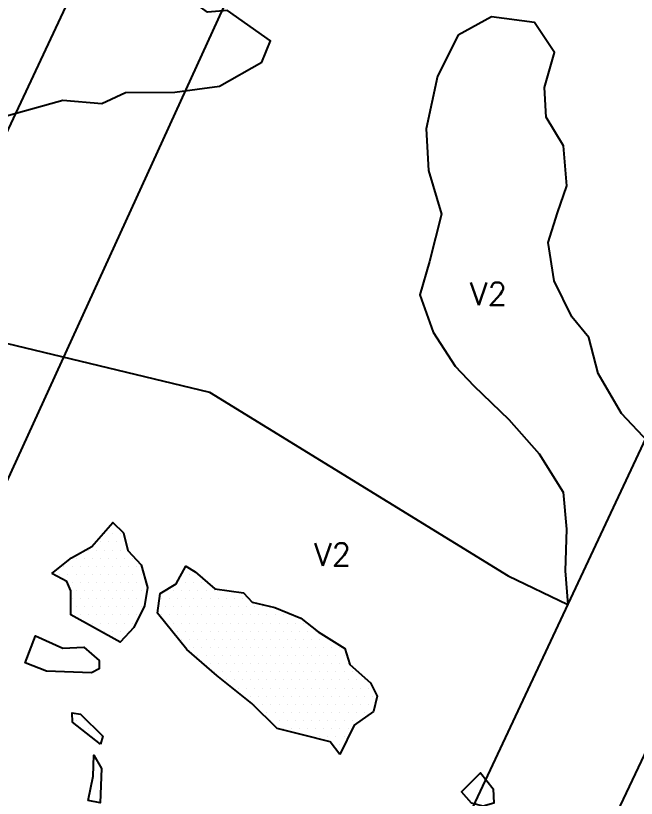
# Model space of a CAD drawing. Header units: metres. Extents: x -9.02 to -4.95, y -14.64 to -9.41.
# Drawn here: x -7.481 to -6.525, y -12.37 to -11.164 of the extents above; entities that cross this region are included whole.
import ezdxf

# ---------------------------------------------------------------- set-up
doc = ezdxf.new("R2010")
doc.units = ezdxf.units.M
doc.header["$LTSCALE"] = 25
doc.header["$MEASUREMENT"] = 0
doc.linetypes.add('STRICHPUNKTX2', pattern=[2, 1, -0.5, 0, -0.5])
doc.layers.get('0').update_dxf_attribs({"linetype": 'CONTINUOUS'})
for name, color, linetype in [('BEFUND', 1, 'CONTINUOUS'), ('BEFUNDSCHRAFF', 1, 'CONTINUOUS'), ('GRABUNGSGRENZE', 3, 'STRICHPUNKTX2'), ('KNOCHEN', 2, 'CONTINUOUS'), ('STEINE', 4, 'CONTINUOUS'), ('STEINESCHRAFF', 4, 'CONTINUOUS')]:
    doc.layers.add(name, color=color, linetype=linetype)
doc.styles.get("Standard").update_dxf_attribs({"font": 'txt.shx'})

# ---------------------------------------------------------------- blocks, each defined once
blk = doc.blocks.new('*X21')
at = {"color": 0}
for p, q in [((-738.75, -1225), (-738.75, -1225)), ((-737.5, -1225), (-737.5, -1225)), ((-736.875, -1226.25), (-736.875, -1226.25)), ((-736.25, -1227.5), (-736.25, -1227.5)), ((-735, -1227.5), (-735, -1227.5))]:
    blk.add_line(p, q, dxfattribs=at)
blk = doc.blocks.new('*X23')
at = {"color": 0}
for p, q in [((-734.375, -1196.25), (-734.375, -1196.25)), ((-733.125, -1196.25), (-733.125, -1196.25)), ((-731.875, -1196.25), (-731.875, -1196.25)), ((-735, -1197.5), (-735, -1197.5)), ((-733.75, -1197.5), (-733.75, -1197.5)), ((-732.5, -1197.5), (-732.5, -1197.5)), ((-731.25, -1197.5), (-731.25, -1197.5)), ((-736.875, -1198.75), (-736.875, -1198.75)), ((-735.625, -1198.75), (-735.625, -1198.75)), ((-734.375, -1198.75), (-734.375, -1198.75)), ((-733.125, -1198.75), (-733.125, -1198.75)), ((-731.875, -1198.75), (-731.875, -1198.75)), ((-738.75, -1200), (-738.75, -1200)), ((-737.5, -1200), (-737.5, -1200)), ((-736.25, -1200), (-736.25, -1200)), ((-735, -1200), (-735, -1200)), ((-733.75, -1200), (-733.75, -1200)), ((-732.5, -1200), (-732.5, -1200)), ((-731.25, -1200), (-731.25, -1200)), ((-730, -1200), (-730, -1200)), ((-740.625, -1201.25), (-740.625, -1201.25)), ((-739.375, -1201.25), (-739.375, -1201.25)), ((-738.125, -1201.25), (-738.125, -1201.25)), ((-736.875, -1201.25), (-736.875, -1201.25)), ((-735.625, -1201.25), (-735.625, -1201.25)), ((-734.375, -1201.25), (-734.375, -1201.25)), ((-733.125, -1201.25), (-733.125, -1201.25)), ((-731.875, -1201.25), (-731.875, -1201.25)), ((-730.625, -1201.25), (-730.625, -1201.25)), ((-729.375, -1201.25), (-729.375, -1201.25)), ((-721.875, -1201.25), (-721.875, -1201.25)), ((-741.25, -1202.5), (-741.25, -1202.5)), ((-740, -1202.5), (-740, -1202.5)), ((-738.75, -1202.5), (-738.75, -1202.5)), ((-737.5, -1202.5), (-737.5, -1202.5)), ((-736.25, -1202.5), (-736.25, -1202.5)), ((-735, -1202.5), (-735, -1202.5)), ((-733.75, -1202.5), (-733.75, -1202.5)), ((-732.5, -1202.5), (-732.5, -1202.5)), ((-731.25, -1202.5), (-731.25, -1202.5)), ((-730, -1202.5), (-730, -1202.5)), ((-728.75, -1202.5), (-728.75, -1202.5)), ((-722.5, -1202.5), (-722.5, -1202.5)), ((-721.25, -1202.5), (-721.25, -1202.5)), ((-720, -1202.5), (-720, -1202.5)), ((-739.375, -1203.75), (-739.375, -1203.75)), ((-738.125, -1203.75), (-738.125, -1203.75)), ((-736.875, -1203.75), (-736.875, -1203.75)), ((-735.625, -1203.75), (-735.625, -1203.75)), ((-734.375, -1203.75), (-734.375, -1203.75)), ((-733.125, -1203.75), (-733.125, -1203.75)), ((-731.875, -1203.75), (-731.875, -1203.75)), ((-730.625, -1203.75), (-730.625, -1203.75)), ((-729.375, -1203.75), (-729.375, -1203.75)), ((-728.125, -1203.75), (-728.125, -1203.75)), ((-723.125, -1203.75), (-723.125, -1203.75)), ((-721.875, -1203.75), (-721.875, -1203.75)), ((-720.625, -1203.75), (-720.625, -1203.75)), ((-719.375, -1203.75), (-719.375, -1203.75)), ((-738.75, -1205), (-738.75, -1205)), ((-737.5, -1205), (-737.5, -1205)), ((-736.25, -1205), (-736.25, -1205)), ((-735, -1205), (-735, -1205)), ((-733.75, -1205), (-733.75, -1205)), ((-732.5, -1205), (-732.5, -1205)), ((-731.25, -1205), (-731.25, -1205)), ((-730, -1205), (-730, -1205)), ((-728.75, -1205), (-728.75, -1205)), ((-725, -1205), (-725, -1205)), ((-723.75, -1205), (-723.75, -1205)), ((-722.5, -1205), (-722.5, -1205)), ((-721.25, -1205), (-721.25, -1205)), ((-720, -1205), (-720, -1205)), ((-718.75, -1205), (-718.75, -1205)), ((-717.5, -1205), (-717.5, -1205)), ((-716.25, -1205), (-716.25, -1205)), ((-739.375, -1206.25), (-739.375, -1206.25)), ((-738.125, -1206.25), (-738.125, -1206.25)), ((-736.875, -1206.25), (-736.875, -1206.25)), ((-735.625, -1206.25), (-735.625, -1206.25)), ((-734.375, -1206.25), (-734.375, -1206.25)), ((-733.125, -1206.25), (-733.125, -1206.25)), ((-731.875, -1206.25), (-731.875, -1206.25)), ((-730.625, -1206.25), (-730.625, -1206.25)), ((-729.375, -1206.25), (-729.375, -1206.25)), ((-728.125, -1206.25), (-728.125, -1206.25)), ((-725.625, -1206.25), (-725.625, -1206.25)), ((-724.375, -1206.25), (-724.375, -1206.25)), ((-723.125, -1206.25), (-723.125, -1206.25)), ((-721.875, -1206.25), (-721.875, -1206.25)), ((-720.625, -1206.25), (-720.625, -1206.25)), ((-719.375, -1206.25), (-719.375, -1206.25)), ((-718.125, -1206.25), (-718.125, -1206.25)), ((-716.875, -1206.25), (-716.875, -1206.25)), ((-715.625, -1206.25), (-715.625, -1206.25)), ((-714.375, -1206.25), (-714.375, -1206.25)), ((-713.125, -1206.25), (-713.125, -1206.25)), ((-738.75, -1207.5), (-738.75, -1207.5)), ((-737.5, -1207.5), (-737.5, -1207.5)), ((-736.25, -1207.5), (-736.25, -1207.5)), ((-735, -1207.5), (-735, -1207.5)), ((-733.75, -1207.5), (-733.75, -1207.5)), ((-732.5, -1207.5), (-732.5, -1207.5)), ((-731.25, -1207.5), (-731.25, -1207.5)), ((-730, -1207.5), (-730, -1207.5)), ((-728.75, -1207.5), (-728.75, -1207.5)), ((-725, -1207.5), (-725, -1207.5)), ((-723.75, -1207.5), (-723.75, -1207.5)), ((-722.5, -1207.5), (-722.5, -1207.5)), ((-721.25, -1207.5), (-721.25, -1207.5)), ((-720, -1207.5), (-720, -1207.5)), ((-718.75, -1207.5), (-718.75, -1207.5)), ((-717.5, -1207.5), (-717.5, -1207.5)), ((-716.25, -1207.5), (-716.25, -1207.5)), ((-715, -1207.5), (-715, -1207.5)), ((-713.75, -1207.5), (-713.75, -1207.5)), ((-712.5, -1207.5), (-712.5, -1207.5)), ((-711.25, -1207.5), (-711.25, -1207.5)), ((-710, -1207.5), (-710, -1207.5)), ((-708.75, -1207.5), (-708.75, -1207.5)), ((-739.375, -1208.75), (-739.375, -1208.75)), ((-738.125, -1208.75), (-738.125, -1208.75)), ((-736.875, -1208.75), (-736.875, -1208.75)), ((-735.625, -1208.75), (-735.625, -1208.75)), ((-734.375, -1208.75), (-734.375, -1208.75)), ((-733.125, -1208.75), (-733.125, -1208.75)), ((-731.875, -1208.75), (-731.875, -1208.75)), ((-730.625, -1208.75), (-730.625, -1208.75)), ((-729.375, -1208.75), (-729.375, -1208.75)), ((-725.625, -1208.75), (-725.625, -1208.75)), ((-724.375, -1208.75), (-724.375, -1208.75)), ((-723.125, -1208.75), (-723.125, -1208.75)), ((-721.875, -1208.75), (-721.875, -1208.75)), ((-720.625, -1208.75), (-720.625, -1208.75)), ((-719.375, -1208.75), (-719.375, -1208.75)), ((-718.125, -1208.75), (-718.125, -1208.75)), ((-716.875, -1208.75), (-716.875, -1208.75)), ((-715.625, -1208.75), (-715.625, -1208.75)), ((-714.375, -1208.75), (-714.375, -1208.75)), ((-713.125, -1208.75), (-713.125, -1208.75)), ((-711.875, -1208.75), (-711.875, -1208.75)), ((-710.625, -1208.75), (-710.625, -1208.75)), ((-709.375, -1208.75), (-709.375, -1208.75)), ((-708.125, -1208.75), (-708.125, -1208.75)), ((-706.875, -1208.75), (-706.875, -1208.75)), ((-705.625, -1208.75), (-705.625, -1208.75)), ((-736.25, -1210), (-736.25, -1210)), ((-735, -1210), (-735, -1210)), ((-733.75, -1210), (-733.75, -1210)), ((-732.5, -1210), (-732.5, -1210)), ((-731.25, -1210), (-731.25, -1210)), ((-730, -1210), (-730, -1210)), ((-723.75, -1210), (-723.75, -1210)), ((-722.5, -1210), (-722.5, -1210)), ((-721.25, -1210), (-721.25, -1210)), ((-720, -1210), (-720, -1210)), ((-718.75, -1210), (-718.75, -1210)), ((-717.5, -1210), (-717.5, -1210)), ((-716.25, -1210), (-716.25, -1210)), ((-715, -1210), (-715, -1210)), ((-713.75, -1210), (-713.75, -1210)), ((-712.5, -1210), (-712.5, -1210)), ((-711.25, -1210), (-711.25, -1210)), ((-710, -1210), (-710, -1210)), ((-708.75, -1210), (-708.75, -1210)), ((-707.5, -1210), (-707.5, -1210)), ((-706.25, -1210), (-706.25, -1210)), ((-705, -1210), (-705, -1210)), ((-703.75, -1210), (-703.75, -1210)), ((-734.375, -1211.25), (-734.375, -1211.25)), ((-733.125, -1211.25), (-733.125, -1211.25)), ((-731.875, -1211.25), (-731.875, -1211.25)), ((-730.625, -1211.25), (-730.625, -1211.25)), ((-723.125, -1211.25), (-723.125, -1211.25)), ((-721.875, -1211.25), (-721.875, -1211.25)), ((-720.625, -1211.25), (-720.625, -1211.25)), ((-719.375, -1211.25), (-719.375, -1211.25)), ((-718.125, -1211.25), (-718.125, -1211.25)), ((-716.875, -1211.25), (-716.875, -1211.25)), ((-715.625, -1211.25), (-715.625, -1211.25)), ((-714.375, -1211.25), (-714.375, -1211.25)), ((-713.125, -1211.25), (-713.125, -1211.25)), ((-711.875, -1211.25), (-711.875, -1211.25)), ((-710.625, -1211.25), (-710.625, -1211.25)), ((-709.375, -1211.25), (-709.375, -1211.25)), ((-708.125, -1211.25), (-708.125, -1211.25)), ((-706.875, -1211.25), (-706.875, -1211.25)), ((-705.625, -1211.25), (-705.625, -1211.25)), ((-704.375, -1211.25), (-704.375, -1211.25)), ((-703.125, -1211.25), (-703.125, -1211.25)), ((-701.875, -1211.25), (-701.875, -1211.25)), ((-732.5, -1212.5), (-732.5, -1212.5)), ((-722.5, -1212.5), (-722.5, -1212.5)), ((-721.25, -1212.5), (-721.25, -1212.5)), ((-720, -1212.5), (-720, -1212.5)), ((-718.75, -1212.5), (-718.75, -1212.5)), ((-717.5, -1212.5), (-717.5, -1212.5)), ((-716.25, -1212.5), (-716.25, -1212.5)), ((-715, -1212.5), (-715, -1212.5)), ((-713.75, -1212.5), (-713.75, -1212.5)), ((-712.5, -1212.5), (-712.5, -1212.5)), ((-711.25, -1212.5), (-711.25, -1212.5)), ((-710, -1212.5), (-710, -1212.5)), ((-708.75, -1212.5), (-708.75, -1212.5)), ((-707.5, -1212.5), (-707.5, -1212.5)), ((-706.25, -1212.5), (-706.25, -1212.5)), ((-705, -1212.5), (-705, -1212.5)), ((-703.75, -1212.5), (-703.75, -1212.5)), ((-702.5, -1212.5), (-702.5, -1212.5)), ((-701.25, -1212.5), (-701.25, -1212.5)), ((-700, -1212.5), (-700, -1212.5)), ((-721.875, -1213.75), (-721.875, -1213.75)), ((-720.625, -1213.75), (-720.625, -1213.75)), ((-719.375, -1213.75), (-719.375, -1213.75)), ((-718.125, -1213.75), (-718.125, -1213.75)), ((-716.875, -1213.75), (-716.875, -1213.75)), ((-715.625, -1213.75), (-715.625, -1213.75)), ((-714.375, -1213.75), (-714.375, -1213.75)), ((-713.125, -1213.75), (-713.125, -1213.75)), ((-711.875, -1213.75), (-711.875, -1213.75)), ((-710.625, -1213.75), (-710.625, -1213.75)), ((-709.375, -1213.75), (-709.375, -1213.75)), ((-708.125, -1213.75), (-708.125, -1213.75)), ((-706.875, -1213.75), (-706.875, -1213.75)), ((-705.625, -1213.75), (-705.625, -1213.75)), ((-704.375, -1213.75), (-704.375, -1213.75)), ((-703.125, -1213.75), (-703.125, -1213.75)), ((-701.875, -1213.75), (-701.875, -1213.75)), ((-700.625, -1213.75), (-700.625, -1213.75)), ((-699.375, -1213.75), (-699.375, -1213.75)), ((-698.125, -1213.75), (-698.125, -1213.75)), ((-720, -1215), (-720, -1215)), ((-718.75, -1215), (-718.75, -1215)), ((-717.5, -1215), (-717.5, -1215)), ((-716.25, -1215), (-716.25, -1215)), ((-715, -1215), (-715, -1215)), ((-713.75, -1215), (-713.75, -1215)), ((-712.5, -1215), (-712.5, -1215)), ((-711.25, -1215), (-711.25, -1215)), ((-710, -1215), (-710, -1215)), ((-708.75, -1215), (-708.75, -1215)), ((-707.5, -1215), (-707.5, -1215)), ((-706.25, -1215), (-706.25, -1215)), ((-705, -1215), (-705, -1215)), ((-703.75, -1215), (-703.75, -1215)), ((-702.5, -1215), (-702.5, -1215)), ((-701.25, -1215), (-701.25, -1215)), ((-700, -1215), (-700, -1215)), ((-698.75, -1215), (-698.75, -1215)), ((-697.5, -1215), (-697.5, -1215)), ((-718.125, -1216.25), (-718.125, -1216.25)), ((-716.875, -1216.25), (-716.875, -1216.25)), ((-715.625, -1216.25), (-715.625, -1216.25)), ((-714.375, -1216.25), (-714.375, -1216.25)), ((-713.125, -1216.25), (-713.125, -1216.25)), ((-711.875, -1216.25), (-711.875, -1216.25)), ((-710.625, -1216.25), (-710.625, -1216.25)), ((-709.375, -1216.25), (-709.375, -1216.25)), ((-708.125, -1216.25), (-708.125, -1216.25)), ((-706.875, -1216.25), (-706.875, -1216.25)), ((-705.625, -1216.25), (-705.625, -1216.25)), ((-704.375, -1216.25), (-704.375, -1216.25)), ((-703.125, -1216.25), (-703.125, -1216.25)), ((-701.875, -1216.25), (-701.875, -1216.25)), ((-700.625, -1216.25), (-700.625, -1216.25)), ((-699.375, -1216.25), (-699.375, -1216.25)), ((-698.125, -1216.25), (-698.125, -1216.25)), ((-696.875, -1216.25), (-696.875, -1216.25)), ((-717.5, -1217.5), (-717.5, -1217.5)), ((-716.25, -1217.5), (-716.25, -1217.5)), ((-715, -1217.5), (-715, -1217.5)), ((-713.75, -1217.5), (-713.75, -1217.5)), ((-712.5, -1217.5), (-712.5, -1217.5)), ((-711.25, -1217.5), (-711.25, -1217.5)), ((-710, -1217.5), (-710, -1217.5)), ((-708.75, -1217.5), (-708.75, -1217.5)), ((-707.5, -1217.5), (-707.5, -1217.5)), ((-706.25, -1217.5), (-706.25, -1217.5)), ((-705, -1217.5), (-705, -1217.5)), ((-703.75, -1217.5), (-703.75, -1217.5)), ((-702.5, -1217.5), (-702.5, -1217.5)), ((-701.25, -1217.5), (-701.25, -1217.5)), ((-700, -1217.5), (-700, -1217.5)), ((-698.75, -1217.5), (-698.75, -1217.5)), ((-697.5, -1217.5), (-697.5, -1217.5)), ((-696.25, -1217.5), (-696.25, -1217.5)), ((-715.625, -1218.75), (-715.625, -1218.75)), ((-714.375, -1218.75), (-714.375, -1218.75)), ((-713.125, -1218.75), (-713.125, -1218.75)), ((-711.875, -1218.75), (-711.875, -1218.75)), ((-710.625, -1218.75), (-710.625, -1218.75)), ((-709.375, -1218.75), (-709.375, -1218.75)), ((-708.125, -1218.75), (-708.125, -1218.75)), ((-706.875, -1218.75), (-706.875, -1218.75)), ((-705.625, -1218.75), (-705.625, -1218.75)), ((-704.375, -1218.75), (-704.375, -1218.75)), ((-703.125, -1218.75), (-703.125, -1218.75)), ((-701.875, -1218.75), (-701.875, -1218.75)), ((-700.625, -1218.75), (-700.625, -1218.75)), ((-699.375, -1218.75), (-699.375, -1218.75)), ((-698.125, -1218.75), (-698.125, -1218.75)), ((-696.875, -1218.75), (-696.875, -1218.75)), ((-695.625, -1218.75), (-695.625, -1218.75)), ((-694.375, -1218.75), (-694.375, -1218.75)), ((-713.75, -1220), (-713.75, -1220)), ((-712.5, -1220), (-712.5, -1220)), ((-711.25, -1220), (-711.25, -1220)), ((-710, -1220), (-710, -1220)), ((-708.75, -1220), (-708.75, -1220)), ((-707.5, -1220), (-707.5, -1220)), ((-706.25, -1220), (-706.25, -1220)), ((-705, -1220), (-705, -1220)), ((-703.75, -1220), (-703.75, -1220)), ((-702.5, -1220), (-702.5, -1220)), ((-701.25, -1220), (-701.25, -1220)), ((-700, -1220), (-700, -1220)), ((-698.75, -1220), (-698.75, -1220)), ((-697.5, -1220), (-697.5, -1220)), ((-696.25, -1220), (-696.25, -1220)), ((-695, -1220), (-695, -1220)), ((-693.75, -1220), (-693.75, -1220)), ((-713.125, -1221.25), (-713.125, -1221.25)), ((-711.875, -1221.25), (-711.875, -1221.25)), ((-710.625, -1221.25), (-710.625, -1221.25)), ((-709.375, -1221.25), (-709.375, -1221.25)), ((-708.125, -1221.25), (-708.125, -1221.25)), ((-706.875, -1221.25), (-706.875, -1221.25)), ((-705.625, -1221.25), (-705.625, -1221.25)), ((-704.375, -1221.25), (-704.375, -1221.25)), ((-703.125, -1221.25), (-703.125, -1221.25)), ((-701.875, -1221.25), (-701.875, -1221.25)), ((-700.625, -1221.25), (-700.625, -1221.25)), ((-699.375, -1221.25), (-699.375, -1221.25)), ((-698.125, -1221.25), (-698.125, -1221.25)), ((-696.875, -1221.25), (-696.875, -1221.25)), ((-695.625, -1221.25), (-695.625, -1221.25)), ((-694.375, -1221.25), (-694.375, -1221.25)), ((-693.125, -1221.25), (-693.125, -1221.25)), ((-711.25, -1222.5), (-711.25, -1222.5)), ((-710, -1222.5), (-710, -1222.5)), ((-708.75, -1222.5), (-708.75, -1222.5)), ((-707.5, -1222.5), (-707.5, -1222.5)), ((-706.25, -1222.5), (-706.25, -1222.5)), ((-705, -1222.5), (-705, -1222.5)), ((-703.75, -1222.5), (-703.75, -1222.5)), ((-702.5, -1222.5), (-702.5, -1222.5)), ((-701.25, -1222.5), (-701.25, -1222.5)), ((-700, -1222.5), (-700, -1222.5)), ((-698.75, -1222.5), (-698.75, -1222.5)), ((-697.5, -1222.5), (-697.5, -1222.5)), ((-696.25, -1222.5), (-696.25, -1222.5)), ((-695, -1222.5), (-695, -1222.5)), ((-693.75, -1222.5), (-693.75, -1222.5)), ((-709.375, -1223.75), (-709.375, -1223.75)), ((-708.125, -1223.75), (-708.125, -1223.75)), ((-706.875, -1223.75), (-706.875, -1223.75)), ((-705.625, -1223.75), (-705.625, -1223.75)), ((-704.375, -1223.75), (-704.375, -1223.75)), ((-703.125, -1223.75), (-703.125, -1223.75)), ((-701.875, -1223.75), (-701.875, -1223.75)), ((-700.625, -1223.75), (-700.625, -1223.75)), ((-699.375, -1223.75), (-699.375, -1223.75)), ((-698.125, -1223.75), (-698.125, -1223.75)), ((-696.875, -1223.75), (-696.875, -1223.75)), ((-695.625, -1223.75), (-695.625, -1223.75)), ((-694.375, -1223.75), (-694.375, -1223.75)), ((-708.75, -1225), (-708.75, -1225)), ((-707.5, -1225), (-707.5, -1225)), ((-706.25, -1225), (-706.25, -1225)), ((-705, -1225), (-705, -1225)), ((-703.75, -1225), (-703.75, -1225)), ((-702.5, -1225), (-702.5, -1225)), ((-701.25, -1225), (-701.25, -1225)), ((-700, -1225), (-700, -1225)), ((-698.75, -1225), (-698.75, -1225)), ((-697.5, -1225), (-697.5, -1225)), ((-696.25, -1225), (-696.25, -1225)), ((-695, -1225), (-695, -1225)), ((-706.875, -1226.25), (-706.875, -1226.25)), ((-705.625, -1226.25), (-705.625, -1226.25)), ((-704.375, -1226.25), (-704.375, -1226.25)), ((-703.125, -1226.25), (-703.125, -1226.25)), ((-701.875, -1226.25), (-701.875, -1226.25)), ((-700.625, -1226.25), (-700.625, -1226.25)), ((-699.375, -1226.25), (-699.375, -1226.25)), ((-698.125, -1226.25), (-698.125, -1226.25)), ((-696.875, -1226.25), (-696.875, -1226.25)), ((-702.5, -1227.5), (-702.5, -1227.5)), ((-701.25, -1227.5), (-701.25, -1227.5)), ((-700, -1227.5), (-700, -1227.5)), ((-698.75, -1227.5), (-698.75, -1227.5)), ((-697.5, -1227.5), (-697.5, -1227.5)), ((-698.125, -1228.75), (-698.125, -1228.75))]:
    blk.add_line(p, q, dxfattribs=at)

msp = doc.modelspace()

# ---------------------------------------------------------------- linework, layer by layer
at = {"layer": 'BEFUND'}
for points in [[(-7.5762, -11.3414), (-7.408, -11.2946), (-7.3477, -11.2998), (-7.3114, -11.2829), (-7.2353, -11.2825), (-7.1668, -11.2729), (-7.1018, -11.2361), (-7.0884, -11.2032), (-7.1542, -11.1568), (-7.185, -11.1589), (-7.2177, -11.1353), (-7.2345, -11.0847), (-7.2243, -11.0377), (-7.2436, -10.9738), (-7.308, -10.9308), (-7.3098, -10.9307)], [(-6.5064, -11.8215), (-6.5478, -11.777), (-6.584, -11.7156), (-6.5983, -11.6604), (-6.6243, -11.6282), (-6.6513, -11.5729), (-6.661, -11.5141), (-6.6466, -11.4682), (-6.6318, -11.4268), (-6.6373, -11.3649), (-6.6638, -11.3209), (-6.6664, -11.2749), (-6.651, -11.2213), (-6.6816, -11.1752), (-6.748, -11.1665), (-6.7992, -11.1945), (-6.8314, -11.2579), (-6.8484, -11.3386), (-6.8449, -11.403), (-6.825, -11.47), (-6.8435, -11.5431), (-6.8584, -11.5942), (-6.838, -11.652), (-6.8038, -11.7041), (-6.7752, -11.7348), (-6.7211, -11.7865), (-6.6746, -11.8392), (-6.6379, -11.8985), (-6.6328, -11.9553), (-6.6344, -12.0197), (-6.6304, -12.0713)], [(-7.7086, -11.6174), (-7.1821, -11.7443), (-6.7224, -12.0273), (-6.6304, -12.0713)]]:
    msp.add_lwpolyline(points, dxfattribs=at)
at = {"layer": 'GRABUNGSGRENZE'}
for points in [[(-8.5245, -13.5375), (-7.0366, -10.3704)], [(-8.2981, -13.6414), (-6.8509, -10.4742)], [(-7.4644, -13.8499), (-6.0662, -10.8677)], [(-5.8713, -10.9442), (-7.2725, -13.9105)]]:
    msp.add_lwpolyline(points, dxfattribs=at)
at = {"layer": 'KNOCHEN'}
msp.add_lwpolyline([(-7.3688, -12.3731), (-7.3611, -12.3358), (-7.36, -12.3036), (-7.3483, -12.3241), (-7.3504, -12.3767), (-7.3688, -12.3731)], dxfattribs=at)
at = {"layer": 'STEINE'}
for points in [[(-7.4248, -12.0238), (-7.3948, -11.9993), (-7.3632, -11.9819), (-7.3307, -11.9451), (-7.3143, -11.9609), (-7.3076, -11.9884), (-7.2872, -12.0103), (-7.2774, -12.0454), (-7.2824, -12.0735), (-7.2987, -12.1067), (-7.3195, -12.1296), (-7.3956, -12.0875), (-7.3957, -12.0503), (-7.4018, -12.036), (-7.4248, -12.0238)], [(-6.9815, -12.3022), (-6.9964, -12.2828), (-7.0392, -12.2722), (-7.078, -12.2621), (-7.1169, -12.224), (-7.171, -12.1808), (-7.217, -12.1406), (-7.262, -12.0846), (-7.258, -12.0545), (-7.2336, -12.0397), (-7.2188, -12.0121), (-7.204, -12.0213), (-7.1739, -12.0472), (-7.13, -12.0532), (-7.1162, -12.068), (-7.0815, -12.076), (-7.0417, -12.0923), (-7.0146, -12.1136), (-6.9738, -12.139), (-6.9661, -12.164), (-6.9344, -12.1919), (-6.9241, -12.2128), (-6.9297, -12.2363), (-6.9592, -12.2573), (-6.9815, -12.3022)], [(-7.4331, -12.1738), (-7.4658, -12.1611), (-7.4501, -12.1198), (-7.4077, -12.1385), (-7.3756, -12.1369), (-7.3521, -12.1578), (-7.352, -12.1705), (-7.3638, -12.1767), (-7.4331, -12.1738)], [(-7.3497, -12.2863), (-7.3931, -12.2527), (-7.3937, -12.2384), (-7.3809, -12.2404), (-7.3462, -12.274), (-7.3497, -12.2863)], [(-6.7789, -12.3772), (-6.7943, -12.3599), (-6.7648, -12.3307), (-6.7453, -12.3552), (-6.7443, -12.3771), (-6.7606, -12.3822), (-6.7789, -12.3772)]]:
    msp.add_lwpolyline(points, dxfattribs=at)

# ---------------------------------------------------------------- block references
at = {"layer": 'STEINESCHRAFF', "xscale": 0.01, "yscale": 0.01, "zscale": 0.01}
for name in ['*X23', '*X21']:
    msp.add_blockref(name, (0, 0), dxfattribs=at)

# ---------------------------------------------------------------- texts
at = {"layer": 'BEFUNDSCHRAFF'}
for p in [(-6.7812, -11.6105), (-7.0211, -12.0119)]:
    msp.add_text('V2', height=0.035, dxfattribs=at).set_placement(p)

doc.saveas('drawing.dxf')
